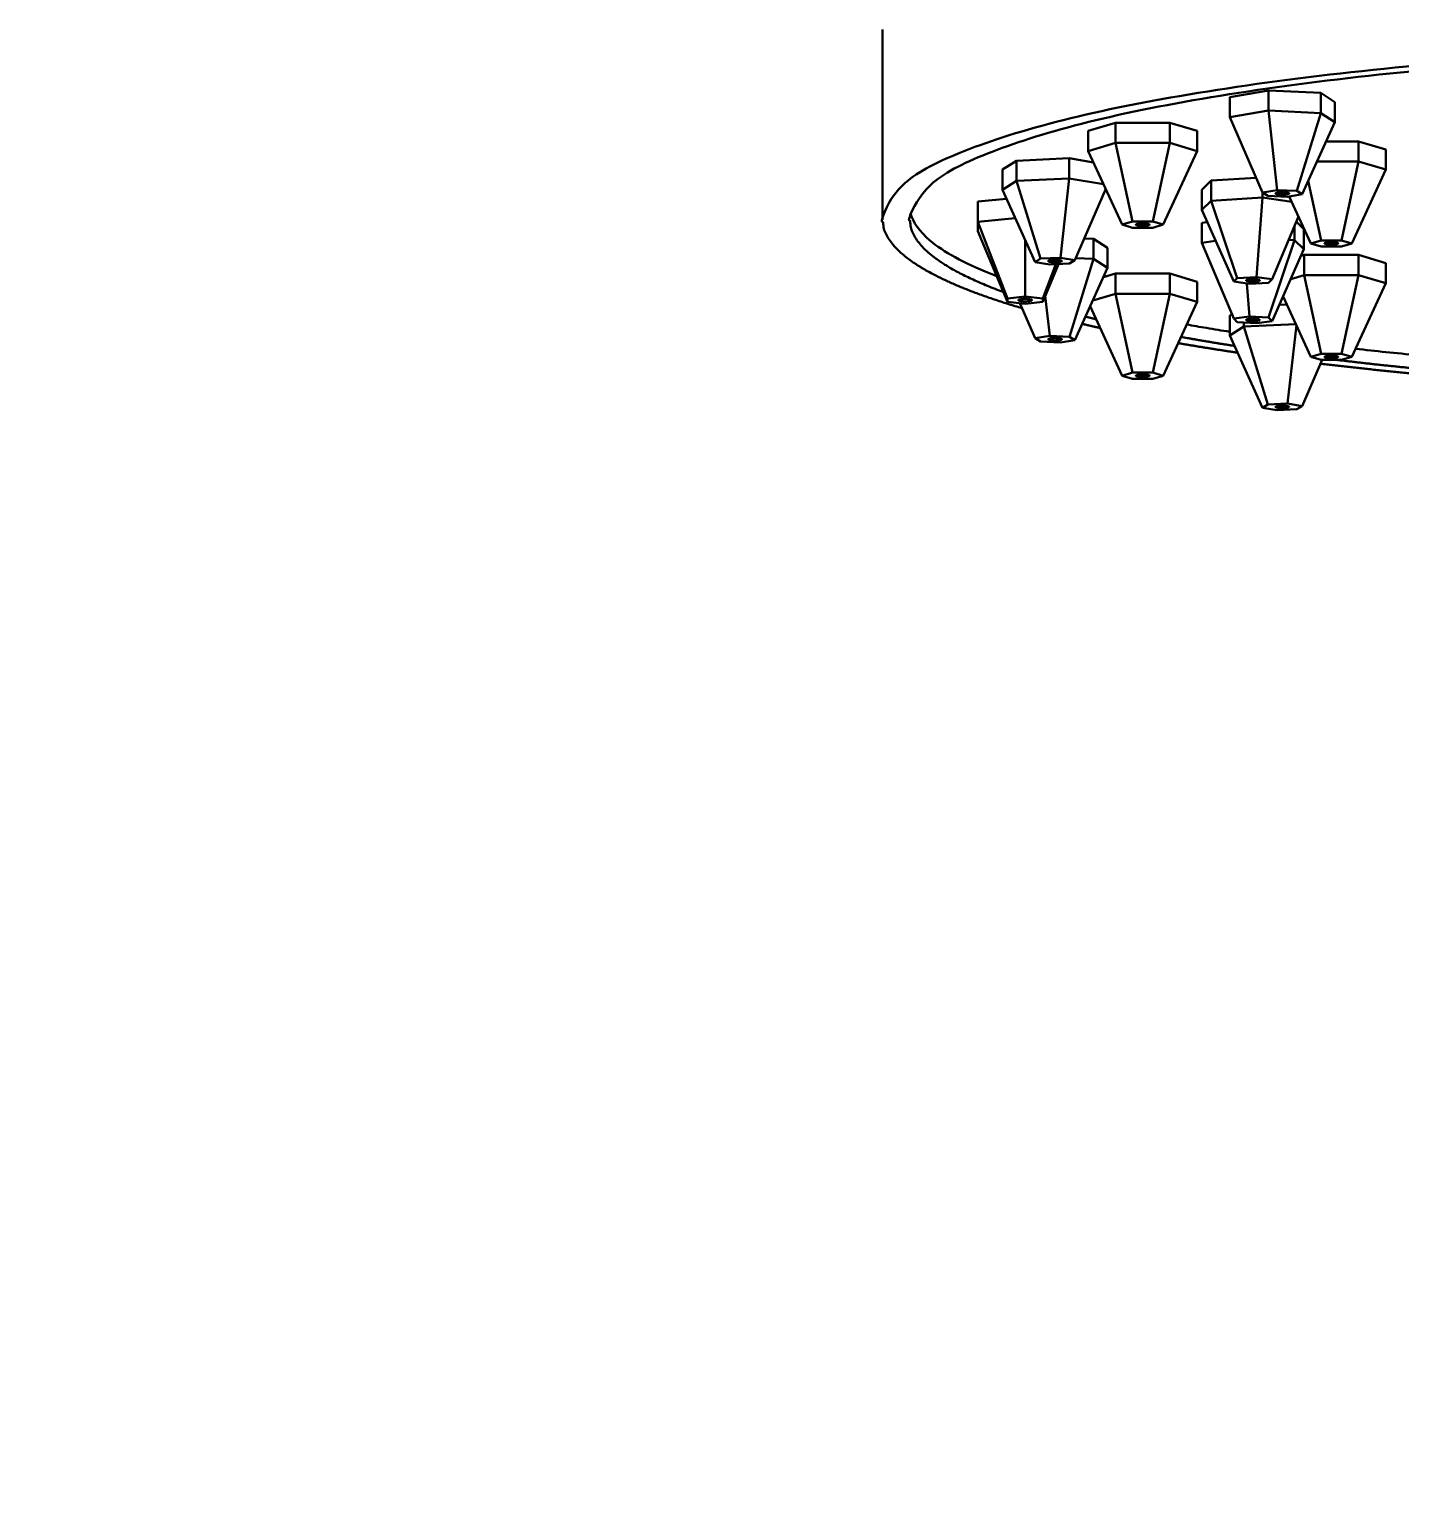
# Model space of a CAD drawing. Header units: millimetres. Extents: x 577 to 7172, y 252 to 2707.
# Drawn here: x 903.9 to 1004.6, y 1550 to 1657.9 of the extents above; entities that cross this region are included whole.
import ezdxf

# ---------------------------------------------------------------- set-up
doc = ezdxf.new("R2010")
doc.units = ezdxf.units.MM
doc.header["$MEASUREMENT"] = 0
doc.layers.add('외형선(ISO)', color=7, linetype='Continuous', lineweight=30)
doc.layers.add('치수(ISO)', color=7, linetype='Continuous', lineweight=25)
doc.styles.add('굴림', font='')
doc.styles.get('굴림').set_extended_font_data('援대┝')
doc.dimstyles.new('기본값 (ISO)', dxfattribs={"dimscale": 10, "dimtxt": 3, "dimasz": 2.5, "dimexe": 3.175, "dimexo": 0, "dimgap": 0.762, "dimtad": 1, "dimtoh": 1, "dimdec": 0, "dimzin": 1, "dimdsep": 46, "dimtxsty": '굴림', "dimcen": 0.5, "dimazin": 0, "dimtfac": 1, "dimtdec": 4, "dimtix": 1, "dimtmove": 1, "dimatfit": 3, "dimfxl": 1, "dimtolj": 1, "dimtzin": 1, "dimarcsym": 0})

# ---------------------------------------------------------------- blocks, each defined once
blk = doc.blocks.new('*D26')
at = {"layer": 'Defpoints', "color": 0}
for p in [(733.39, 1788.11), (1041.61, 1788.11), (944.61, 503.67)]:
    blk.add_point(p, dxfattribs=at)
at = {"layer": '치수(ISO)', "color": 0, "lineweight": -2}
for p, q in [((1041.61, 1788.11), (701.64, 1788.11)), ((733.39, 528.67), (733.39, 1763.11)), ((944.61, 503.67), (701.64, 503.67))]:
    blk.add_line(p, q, dxfattribs=at)
at = {"layer": '치수(ISO)', "color": 0}
for points in [[(737.56, 1763.11), (729.23, 1763.11), (733.39, 1788.11)], [(729.23, 528.67), (737.56, 528.67), (733.39, 503.67)]]:
    blk.add_solid(points, dxfattribs=at)
at = {"layer": '치수(ISO)', "color": 0, "insert": (710.77, 1145.89), "char_height": 30, "attachment_point": 5, "rotation": 90, "style": '굴림'}
blk.add_mtext('\\A1;1284', dxfattribs=at)

msp = doc.modelspace()

# ---------------------------------------------------------------- linework, layer by layer
at = {"layer": '외형선(ISO)'}
for p, q in [((966.61, 1643.87), (966.61, 1657.86)), ((994.95, 1653.36), (992.12, 1652.88)), ((994.95, 1653.36), (994.95, 1651.89)), ((998.81, 1653.19), (994.95, 1653.36)), ((998.81, 1653.19), (998.81, 1651.71)), ((999.84, 1652.52), (998.81, 1653.19)), ((992.12, 1652.88), (992.12, 1651.4)), ((994.95, 1651.89), (992.12, 1651.4)), ((994.95, 1651.89), (995.59, 1646.05)), ((998.81, 1651.71), (994.95, 1651.89)), ((999.84, 1652.52), (999.84, 1651.04)), ((983.72, 1651), (981.72, 1650.4)), ((983.72, 1651), (983.72, 1649.52)), ((987.72, 1651), (983.72, 1651)), ((987.72, 1651), (987.72, 1649.52)), ((989.72, 1650.4), (987.72, 1651)), ((992.12, 1651.4), (994.53, 1645.87)), ((998.81, 1651.71), (997.04, 1645.99)), ((997.43, 1645.74), (999.84, 1651.04)), ((999.84, 1651.04), (998.81, 1651.71)), ((981.72, 1650.4), (981.72, 1648.92)), ((989.72, 1650.4), (989.72, 1648.92)), ((983.72, 1649.52), (981.72, 1648.92)), ((981.72, 1648.92), (984.22, 1643.51)), ((983.72, 1649.52), (984.97, 1643.73)), ((987.72, 1649.52), (983.72, 1649.52)), ((987.72, 1649.52), (986.47, 1643.73)), ((987.22, 1643.51), (989.72, 1648.92)), ((989.72, 1648.92), (987.72, 1649.52)), ((1001.58, 1649.62), (999.2, 1649.62)), ((1001.58, 1649.62), (1001.58, 1648.14)), ((1003.58, 1649.03), (1001.58, 1649.62)), ((1003.58, 1649.03), (1003.58, 1647.55)), ((976.45, 1648.21), (975.41, 1647.55)), ((975.41, 1647.55), (975.41, 1646.07)), ((980.31, 1648.39), (976.45, 1648.21)), ((976.45, 1648.21), (976.45, 1646.74)), ((980.31, 1648.39), (980.31, 1646.91)), ((982.11, 1648.08), (980.31, 1648.39)), ((1001.58, 1648.14), (998.53, 1648.14)), ((1001.58, 1648.14), (1000.33, 1642.35)), ((1001.08, 1642.13), (1003.58, 1647.55)), ((1003.58, 1647.55), (1001.58, 1648.14)), ((976.45, 1646.74), (975.41, 1646.07)), ((980.31, 1646.91), (976.45, 1646.74)), ((976.45, 1646.74), (978.22, 1641.01)), ((980.31, 1646.91), (979.67, 1641.08)), ((982.85, 1646.48), (980.31, 1646.91)), ((990.75, 1646.75), (990.06, 1646.07)), ((994.06, 1646.95), (990.75, 1646.75)), ((990.75, 1646.75), (990.75, 1645.27)), ((997.88, 1646.74), (998.83, 1642.35)), ((975.72, 1645.41), (973.61, 1645.2)), ((975.41, 1646.07), (977.83, 1640.76)), ((980.73, 1640.9), (983.01, 1646.13)), ((990.06, 1646.07), (990.06, 1644.59)), ((994.51, 1645.5), (990.75, 1645.27)), ((994.51, 1645.5), (994.08, 1639.66)), ((994.51, 1645.92), (994.51, 1645.5)), ((996.67, 1645.19), (994.51, 1645.5)), ((994.53, 1645.87), (995.59, 1646.05)), ((994.92, 1645.62), (994.53, 1645.87)), ((996.37, 1645.55), (994.92, 1645.62)), ((995.59, 1646.05), (997.04, 1645.99)), ((997.43, 1645.74), (996.37, 1645.55)), ((996.49, 1645.58), (998.08, 1642.13)), ((997.04, 1645.99), (997.43, 1645.74)), ((973.61, 1645.2), (973.61, 1643.72)), ((990.75, 1645.27), (990.06, 1644.59)), ((990.06, 1644.59), (992.41, 1639.32)), ((990.75, 1645.27), (992.67, 1639.57)), ((976.36, 1643.99), (973.61, 1643.72)), ((973.61, 1643.72), (975.78, 1638.09)), ((973.61, 1643.72), (973.61, 1643.03)), ((984.22, 1643.51), (984.97, 1643.73)), ((984.97, 1643.28), (984.22, 1643.51)), ((984.97, 1643.73), (986.47, 1643.73)), ((986.47, 1643.28), (984.97, 1643.28)), ((986.47, 1643.73), (987.22, 1643.51)), ((987.22, 1643.51), (986.47, 1643.28)), ((990.45, 1643.7), (990.06, 1643.64)), ((990.06, 1643.64), (990.06, 1642.17)), ((995.23, 1639.5), (997.17, 1644.1)), ((996.88, 1643.42), (996.88, 1642.37)), ((997.57, 1643.17), (997.01, 1643.72)), ((973.61, 1643.03), (975.78, 1637.83)), ((977.08, 1642.41), (977.08, 1638.22)), ((982.11, 1642.47), (981.43, 1642.5)), ((982.11, 1642.47), (982.11, 1640.99)), ((983.14, 1641.81), (982.11, 1642.47)), ((991.07, 1642.31), (990.06, 1642.17)), ((990.06, 1642.17), (992.41, 1636.6)), ((994.96, 1636.68), (996.88, 1642.37)), ((996.88, 1642.37), (996.45, 1642.4)), ((997.57, 1641.7), (996.88, 1642.37)), ((997.57, 1643.17), (997.57, 1641.7)), ((998.08, 1642.13), (998.83, 1642.35)), ((998.83, 1641.91), (998.08, 1642.13)), ((998.83, 1642.35), (1000.33, 1642.35)), ((1000.33, 1642.35), (1001.08, 1642.13)), ((1001.08, 1642.13), (1000.33, 1641.91)), ((978.22, 1641.01), (979.67, 1641.08)), ((979.67, 1641.08), (980.73, 1640.9)), ((982.11, 1640.99), (980.79, 1641.05)), ((983.14, 1641.81), (983.14, 1640.33)), ((997.57, 1641.7), (995.23, 1636.42)), ((997.58, 1641.28), (997.36, 1641.22)), ((997.58, 1641.28), (997.58, 1639.8)), ((1001.58, 1641.28), (997.58, 1641.28)), ((1000.33, 1641.91), (998.83, 1641.91)), ((1001.58, 1641.28), (1001.58, 1639.8)), ((1003.58, 1640.69), (1001.58, 1641.28)), ((977.83, 1640.76), (978.22, 1641.01)), ((978.89, 1640.58), (977.83, 1640.76)), ((979.53, 1640.61), (978.38, 1637.83)), ((978.38, 1638.09), (979.34, 1640.6)), ((980.34, 1640.65), (978.89, 1640.58)), ((980.34, 1635.27), (982.11, 1640.99)), ((980.73, 1640.9), (980.34, 1640.65)), ((983.14, 1640.33), (980.73, 1635.02)), ((983.14, 1640.33), (982.11, 1640.99)), ((1003.58, 1640.69), (1003.58, 1639.21)), ((983.72, 1639.91), (982.83, 1639.64)), ((983.72, 1639.91), (983.72, 1638.43)), ((987.72, 1639.91), (983.72, 1639.91)), ((987.72, 1639.91), (987.72, 1638.43)), ((989.72, 1639.31), (987.72, 1639.91)), ((989.72, 1639.31), (989.72, 1637.83)), ((992.41, 1639.32), (992.67, 1639.57)), ((993.56, 1639.16), (992.41, 1639.32)), ((992.67, 1639.57), (994.08, 1639.66)), ((993.38, 1639.18), (993.56, 1636.77)), ((994.96, 1639.24), (993.56, 1639.16)), ((994.08, 1639.66), (995.23, 1639.5)), ((995.23, 1639.5), (994.96, 1639.24)), ((997.58, 1639.8), (996.6, 1639.51)), ((997.58, 1639.8), (998.83, 1634.01)), ((1001.58, 1639.8), (997.58, 1639.8)), ((1000.33, 1634.01), (1001.58, 1639.8)), ((1003.58, 1639.21), (1001.08, 1633.79)), ((1003.58, 1639.21), (1001.58, 1639.8)), ((975.78, 1638.09), (977.08, 1638.22)), ((975.78, 1637.83), (975.78, 1638.09)), ((977.08, 1637.7), (975.78, 1637.83)), ((977.08, 1638.22), (978.38, 1638.09)), ((978.38, 1637.83), (977.08, 1637.7)), ((978.38, 1638.09), (978.38, 1637.83)), ((978.56, 1638.28), (978.89, 1635.34)), ((983.72, 1638.43), (982.05, 1637.93)), ((983.72, 1638.43), (984.97, 1632.64)), ((987.72, 1638.43), (983.72, 1638.43)), ((986.47, 1632.64), (987.72, 1638.43)), ((989.72, 1637.83), (987.22, 1632.41)), ((989.72, 1637.83), (987.72, 1638.43)), ((996.03, 1638.23), (998.08, 1633.79)), ((976.7, 1637.74), (977.83, 1635.16)), ((981.87, 1637.53), (984.22, 1632.41)), ((992.27, 1636.93), (992.12, 1636.84)), ((992.12, 1636.84), (992.12, 1635.36)), ((992.41, 1636.6), (993.56, 1636.77)), ((993.56, 1636.77), (994.96, 1636.68)), ((996.3, 1637.64), (995.76, 1637.62)), ((993.15, 1636.02), (992.12, 1635.36)), ((992.67, 1636.35), (992.41, 1636.6)), ((994.08, 1636.26), (992.67, 1636.35)), ((993.15, 1636.32), (993.15, 1636.02)), ((996.97, 1636.2), (993.15, 1636.02)), ((993.15, 1636.02), (994.92, 1630.3)), ((995.23, 1636.42), (994.08, 1636.26)), ((994.96, 1636.68), (995.23, 1636.42)), ((996.37, 1630.37), (997.01, 1636.12)), ((977.83, 1635.16), (978.89, 1635.34)), ((978.22, 1634.91), (977.83, 1635.16)), ((979.67, 1634.84), (978.22, 1634.91)), ((978.89, 1635.34), (980.34, 1635.27)), ((980.73, 1635.02), (979.67, 1634.84)), ((980.34, 1635.27), (980.73, 1635.02)), ((992.12, 1635.36), (994.53, 1630.05)), ((998.91, 1633.57), (997.43, 1630.18)), ((998.08, 1633.79), (998.83, 1634.01)), ((998.83, 1633.57), (998.08, 1633.79)), ((998.83, 1634.01), (1000.33, 1634.01)), ((1000.33, 1633.57), (998.83, 1633.57)), ((1000.33, 1634.01), (1001.08, 1633.79)), ((1001.08, 1633.79), (1000.33, 1633.57)), ((984.22, 1632.41), (984.97, 1632.64)), ((984.97, 1632.64), (986.47, 1632.64)), ((986.47, 1632.64), (987.22, 1632.41)), ((984.97, 1632.19), (984.22, 1632.41)), ((986.47, 1632.19), (984.97, 1632.19)), ((987.22, 1632.41), (986.47, 1632.19)), ((994.53, 1630.05), (994.92, 1630.3)), ((994.92, 1630.3), (996.37, 1630.37)), ((996.37, 1630.37), (997.43, 1630.18)), ((995.59, 1629.87), (994.53, 1630.05)), ((997.04, 1629.94), (995.59, 1629.87)), ((997.43, 1630.18), (997.04, 1629.94))]:
    msp.add_line(p, q, dxfattribs=at)
for points, weights, knots in [([(1106.37, 1637.37), (1116.61, 1640.38), (1116.61, 1643.87), (1116.61, 1656.76), (1041.61, 1656.76), (966.61, 1656.76), (966.61, 1643.87), (966.61, 1640.38), (976.86, 1637.37)], [0.867744777004, 0.899141551585, 1, 0.707106781187, 1, 0.707106781187, 1, 0.899141551585, 0.867744777004], [5.742278, 5.742278, 5.742278, 6.283185, 6.283185, 7.853982, 7.853982, 9.424778, 9.424778, 9.965685, 9.965685, 9.965685]), ([(1107.75, 1638.56), (1114.61, 1641.09), (1114.61, 1643.87), (1114.61, 1656.42), (1041.61, 1656.42), (968.61, 1656.42), (968.61, 1643.87), (968.61, 1641.09), (975.48, 1638.56)], [0.879980880868, 0.915764453483, 1, 0.707106781187, 1, 0.707106781187, 1, 0.915764453483, 0.879980880868], [5.831427, 5.831427, 5.831427, 6.283185, 6.283185, 7.853982, 7.853982, 9.424778, 9.424778, 9.876536, 9.876536, 9.876536]), ([(996.48, 1645.8), (996.48, 1645.89), (995.98, 1645.89), (995.48, 1645.89), (995.48, 1645.8), (995.48, 1645.72), (995.98, 1645.72), (996.48, 1645.72), (996.48, 1645.8)], [1, 0.707106781187, 1, 0.707106781187, 1, 0.707106781187, 1, 0.707106781187, 1], [0, 0, 0, 1.570796, 1.570796, 3.141593, 3.141593, 4.712389, 4.712389, 6.283185, 6.283185, 6.283185]), ([(986.22, 1643.51), (986.22, 1643.59), (985.72, 1643.59), (985.22, 1643.59), (985.22, 1643.51), (985.22, 1643.42), (985.72, 1643.42), (986.22, 1643.42), (986.22, 1643.51)], [1, 0.707106781187, 1, 0.707106781187, 1, 0.707106781187, 1, 0.707106781187, 1], [0, 0, 0, 1.570796, 1.570796, 3.141593, 3.141593, 4.712389, 4.712389, 6.283185, 6.283185, 6.283185]), ([(1000.08, 1642.13), (1000.08, 1642.22), (999.58, 1642.22), (999.08, 1642.22), (999.08, 1642.13), (999.08, 1642.05), (999.58, 1642.05), (1000.08, 1642.05), (1000.08, 1642.13)], [1, 0.707106781187, 1, 0.707106781187, 1, 0.707106781187, 1, 0.707106781187, 1], [0, 0, 0, 1.570796, 1.570796, 3.141593, 3.141593, 4.712389, 4.712389, 6.283185, 6.283185, 6.283185]), ([(979.78, 1640.83), (979.78, 1640.92), (979.28, 1640.92), (978.78, 1640.92), (978.78, 1640.83), (978.78, 1640.75), (979.28, 1640.75), (979.78, 1640.75), (979.78, 1640.83)], [1, 0.707106781187, 1, 0.707106781187, 1, 0.707106781187, 1, 0.707106781187, 1], [0, 0, 0, 1.570796, 1.570796, 3.141593, 3.141593, 4.712389, 4.712389, 6.283185, 6.283185, 6.283185]), ([(994.32, 1639.41), (994.32, 1639.49), (993.82, 1639.49), (993.32, 1639.49), (993.32, 1639.41), (993.32, 1639.32), (993.82, 1639.32), (994.32, 1639.32), (994.32, 1639.41)], [1, 0.707106781187, 1, 0.707106781187, 1, 0.707106781187, 1, 0.707106781187, 1], [0, 0, 0, 1.570796, 1.570796, 3.141593, 3.141593, 4.712389, 4.712389, 6.283185, 6.283185, 6.283185]), ([(977.58, 1637.96), (977.58, 1638.05), (977.08, 1638.05), (976.58, 1638.05), (976.58, 1637.96), (976.58, 1637.87), (977.08, 1637.87), (977.58, 1637.87), (977.58, 1637.96)], [1, 0.707106781187, 1, 0.707106781187, 1, 0.707106781187, 1, 0.707106781187, 1], [0, 0, 0, 1.570796, 1.570796, 3.141593, 3.141593, 4.712389, 4.712389, 6.283185, 6.283185, 6.283185]), ([(994.32, 1636.51), (994.32, 1636.6), (993.82, 1636.6), (993.32, 1636.6), (993.32, 1636.51), (993.32, 1636.43), (993.82, 1636.43), (994.32, 1636.43), (994.32, 1636.51)], [1, 0.707106781187, 1, 0.707106781187, 1, 0.707106781187, 1, 0.707106781187, 1], [0, 0, 0, 1.570796, 1.570796, 3.141593, 3.141593, 4.712389, 4.712389, 6.283185, 6.283185, 6.283185]), ([(979.78, 1635.09), (979.78, 1635.18), (979.28, 1635.18), (978.78, 1635.18), (978.78, 1635.09), (978.78, 1635), (979.28, 1635), (979.78, 1635), (979.78, 1635.09)], [1, 0.707106781187, 1, 0.707106781187, 1, 0.707106781187, 1, 0.707106781187, 1], [0, 0, 0, 1.570796, 1.570796, 3.141593, 3.141593, 4.712389, 4.712389, 6.283185, 6.283185, 6.283185]), ([(1000.08, 1633.79), (1000.08, 1633.88), (999.58, 1633.88), (999.08, 1633.88), (999.08, 1633.79), (999.08, 1633.7), (999.58, 1633.7), (1000.08, 1633.7), (1000.08, 1633.79)], [1, 0.707106781187, 1, 0.707106781187, 1, 0.707106781187, 1, 0.707106781187, 1], [0, 0, 0, 1.570796, 1.570796, 3.141593, 3.141593, 4.712389, 4.712389, 6.283185, 6.283185, 6.283185]), ([(986.22, 1632.41), (986.22, 1632.5), (985.72, 1632.5), (985.22, 1632.5), (985.22, 1632.41), (985.22, 1632.33), (985.72, 1632.33), (986.22, 1632.33), (986.22, 1632.41)], [1, 0.707106781187, 1, 0.707106781187, 1, 0.707106781187, 1, 0.707106781187, 1], [0, 0, 0, 1.570796, 1.570796, 3.141593, 3.141593, 4.712389, 4.712389, 6.283185, 6.283185, 6.283185]), ([(996.48, 1630.12), (996.48, 1630.2), (995.98, 1630.2), (995.48, 1630.2), (995.48, 1630.12), (995.48, 1630.03), (995.98, 1630.03), (996.48, 1630.03), (996.48, 1630.12)], [1, 0.707106781187, 1, 0.707106781187, 1, 0.707106781187, 1, 0.707106781187, 1], [0, 0, 0, 1.570796, 1.570796, 3.141593, 3.141593, 4.712389, 4.712389, 6.283185, 6.283185, 6.283185])]:
    msp.add_rational_spline(points, weights, degree=2, knots=knots, dxfattribs=at)
for points, knots in [([(974.99, 1639.73), (974.83, 1639.79), (974.67, 1639.85), (972.57, 1640.7), (971.08, 1641.51), (969.3, 1643.01), (968.83, 1643.69), (968.67, 1644.36)], [19.917529, 19.917529, 19.917529, 19.917529, 20.03429, 20.03429, 21.522464, 21.522464, 22.707122, 22.707122, 22.707122, 22.707122]), ([(992.12, 1635.64), (991.54, 1635.73), (990.97, 1635.82), (989.91, 1636), (989.43, 1636.08), (988.96, 1636.17)], [16.9543391, 16.9543391, 16.9543391, 16.9543391, 17.1913372, 17.1913372, 17.397361, 17.397361, 17.397361, 17.397361])]:
    msp.add_open_spline(points, degree=3, knots=knots, dxfattribs=at)
for points, weights in [([(981.51, 1636.75), (981.91, 1636.65), (982.31, 1636.55)], [0.860647531583, 0.859898859229, 0.859229197186]), ([(981.27, 1636.22), (981.93, 1636.06), (982.61, 1635.91)], [0.858346719435, 0.857398704156, 0.8566381855]), ([(988.33, 1634.8), (990.43, 1634.44), (992.69, 1634.1)], [0.853558375196, 0.853476289759, 0.854745970828]), ([(988.54, 1635.26), (990.43, 1634.91), (992.46, 1634.6)], [0.853728953914, 0.853267219212, 0.854019855111]), ([(999.97, 1633.57), (1002.94, 1633.21), (1006.1, 1632.91)], [0.86038138023, 0.864206374196, 0.870174104111]), ([(998.79, 1633.29), (1002.39, 1632.86), (1006.27, 1632.5)], [0.860320746274, 0.864832112251, 0.872350919236])]:
    msp.add_rational_spline(points, weights, degree=2, dxfattribs=at)
msp.add_open_spline([(1005.88, 1633.92), (1004.34, 1634.06), (1002.83, 1634.22), (1001.36, 1634.39)], degree=3, dxfattribs=at)

# ---------------------------------------------------------------- dimensions: what is measured, and where the dimension line sits
at = {"layer": '치수(ISO)'}
dim = msp.add_linear_dim(base=(733.39, 1788.11), p1=(944.61, 503.67), p2=(1041.61, 1788.11), angle=90, dimstyle='기본값 (ISO)', dxfattribs=at)
dim.commit()
dim.dimension.update_dxf_attribs({"geometry": '*D26', "text_midpoint": (710.77, 1145.89)})

doc.saveas('drawing.dxf')
